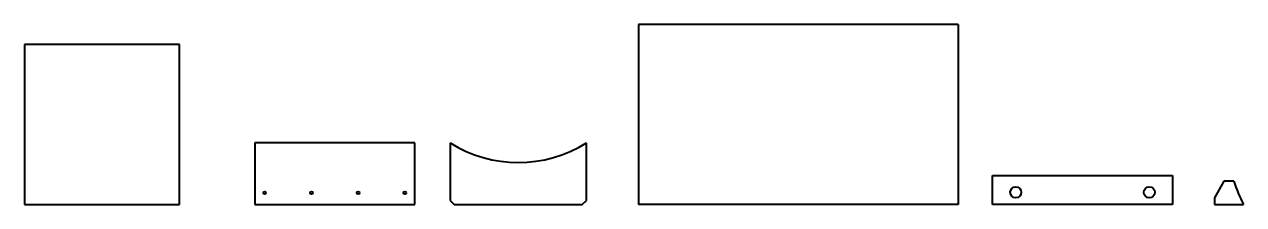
# Model space of a CAD drawing. Header units: millimetres. Extents: x 0 to 3653, y 0 to 540.
import ezdxf

# ---------------------------------------------------------------- set-up
doc = ezdxf.new("R2010")
doc.units = ezdxf.units.MM
doc.linetypes.add('K5LT_BASIC', pattern=[0])

msp = doc.modelspace()

# ---------------------------------------------------------------- linework, layer by layer
at = {"color": 7, "linetype": 'K5LT_BASIC', "lineweight": 40, "true_color": 0xffffff}
for p, q in [((2797.3, 540), (1840, 540)), ((1840, 540), (1840, 0)), ((2797.3, 540), (2797.3, 0)), ((465, 480), (0, 480)), ((0, 480), (0, 0)), ((465, 0), (465, 480)), ((690, 185), (690, 0)), ((1170, 185), (690, 185)), ((1170, 0), (1170, 185)), ((1275.5, 185), (1275.5, 12)), ((1683.5, 12), (1683.5, 185)), ((2900, 87), (3440, 87)), ((2900, 78.9), (2900, 87)), ((2900, 0), (2900, 78.9)), ((3440, 87), (3440, 78.9)), ((3440, 78.9), (3440, 0)), ((3593.7, 70), (3565, 20)), ((3623.7, 70), (3593.7, 70)), ((0, 0), (465, 0)), ((690, 0), (1170, 0)), ((1275.5, 12), (1287.5, 0)), ((1287.5, 0), (1671.5, 0)), ((1671.5, 0), (1683.5, 12)), ((3440, 0), (2900, 0)), ((3565, 20), (3565, 0)), ((3565, 0), (3652.6, 0)), ((2797.3, 0), (1840, 0))]:
    msp.add_line(p, q, dxfattribs=at)
for centre, radius in [((720, 35), 4), ((860, 35), 4), ((1000, 35), 4), ((1140, 35), 4), ((2970, 37), 16.5), ((3370, 37), 16.5)]:
    msp.add_circle(centre, radius, dxfattribs=at)
for centre, start, end in [((1479.5, 508), 237.7218, 302.2782), ((3989.5, 180), 196.7358, 208.1125)]:
    msp.add_arc(centre, 382, start, end, dxfattribs=at)

doc.saveas('drawing.dxf')
